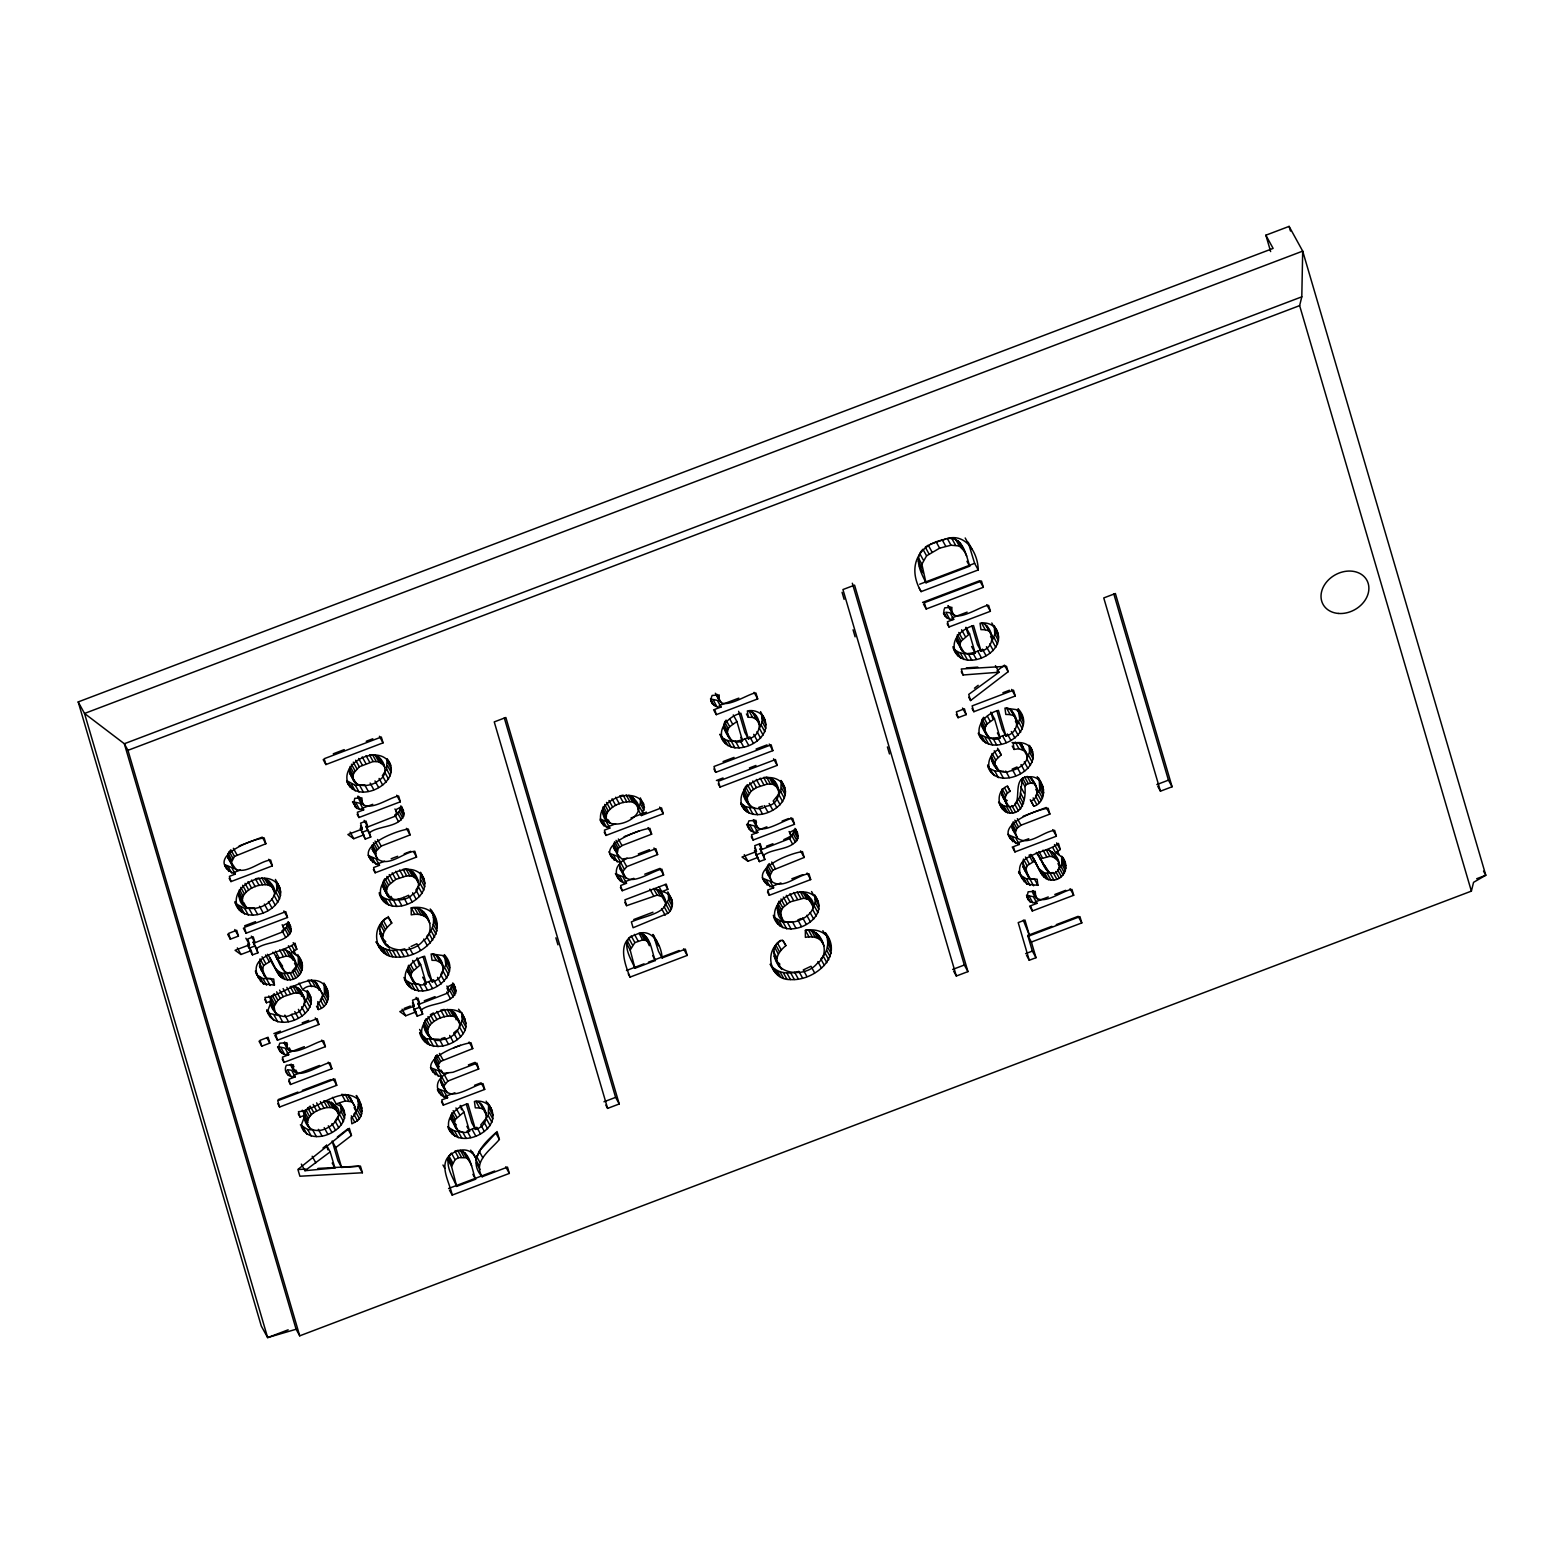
<?xml version="1.0" encoding="UTF-8"?>
<svg xmlns="http://www.w3.org/2000/svg" width="1564" height="1564" viewBox="0 0 1564 1564"><rect width="100%" height="100%" fill="white"/><g stroke="black" fill="none" stroke-linecap="round" stroke-linejoin="round"><path stroke-width="1.5" d="M1265.862 235.206L1273.116 248.402L78.2 701.923L84.534 713.458L124.338 743.741L296.104 1329.244L299.721 1335.832L1471.372 891.128L1299.625 305.625L1301.795 296.828L1302.695 251.12L1289.107 226.389L1265.862 235.206L1270.652 251.589M444.352 981.195L440.735 974.607L445.916 964.714L444.274 954.627C466.698 978.634 415.105 1007.646 404.411 979.064M484.41 1131.476L480.774 1124.887L488.261 1115.679L488.613 1104.927C507.889 1128.582 457.04 1153.88 447.695 1126.588M763.115 735.06L759.478 728.472L762.157 721.669L761.57 714.377C780.847 738.032 729.997 763.33 720.652 736.038M995.799 647.418L992.182 640.829L994.841 634.026L994.254 626.734C1013.531 650.37 962.681 675.668 953.356 648.376M1020.686 732.245L1017.05 725.637L1019.728 718.854L1018.086 708.766C1040.51 732.773 988.917 761.785 978.223 733.203M1018.34 810.778L1014.723 804.189L1019.924 796.975L1022.543 778.031L1026.179 784.62L1024.928 786.536C1026.121 797.738 1022.954 816.212 1007.568 812.674C996.561 808.529 996.072 790.211 1007.49 786.008L1010.109 791.364C1003.873 793.926 1003.814 802.801 1008.819 806.574C1025.749 808.295 1008.976 776.037 1029.21 776.8C1045.671 775.275 1048.818 801.452 1033.863 806.32L1030.246 799.732M277.884 902.252L274.247 895.664L276.926 888.938L276.398 881.861C295.889 906.24 242.009 931.225 234.952 901.587M385.995 782.235L382.378 775.646L386.621 769.195L387.051 758.736C405.78 781.55 356.963 806.946 346.778 781.413M419.543 896.583L415.926 889.994L420.169 883.543L420.579 873.064C439.699 896.798 388.165 921.978 379.407 894.1M442.964 1045.886L439.328 1039.298L426.21 1038.731L419.621 1032.611C425.213 1053.706 453.345 1047.665 463.179 1033.628L459.562 1027.04L462.221 1020.295L461.712 1013.237M463.179 1033.628C469.317 1025.378 464.215 1015.798 458.545 1009.191M776.839 807.571L773.222 800.963L780.768 791.716L781.179 781.257C799.927 804.072 751.111 829.467 740.925 803.935M816.212 915.976L812.576 909.388L815.255 902.663L814.727 895.586C833.847 919.319 782.313 944.5 773.554 916.621M423.257 1039.219C414.206 1019.298 444.704 1002.798 460.363 1012.475M1030.441 765.363L1026.825 758.775L1029.523 752.206L1029.034 745.305C1047.997 768.98 995.818 793.71 987.646 765.734L994.313 775.548M441.791 963.385L436.317 960.413L432.681 953.825C446.385 957.715 446.796 978.771 432.153 981.899L428.536 975.31L423.062 956.64M482.826 1108.974L479.581 1107.938L475.964 1101.349L479.19 1102.385C488.926 1110.323 489.18 1125.63 475.436 1129.423L471.8 1122.835L466.326 1104.164M758.032 720.339L752.558 717.387L748.921 710.799C762.626 714.689 763.037 735.725 748.394 738.873L744.777 732.284L738.619 711.288M971.987 625.971L977.461 644.622L981.078 651.211C994.821 647.437 994.567 632.13 984.851 624.173L981.625 623.137L985.242 629.745L988.468 630.761M996.874 710.779L1002.348 729.45L1005.965 736.038C1019.708 732.265 1019.454 716.957 1009.718 709L1006.493 707.964L1010.129 714.553L1013.355 715.589M662.51 896.739L657.154 895.155L653.537 888.548L658.894 890.151C679.714 911.968 646.851 914.745 631.367 921.919L633.088 927.745L667.808 913.376L664.172 906.788L668.61 899.554L668.336 893.318M667.808 913.376C676.195 907.335 672.442 892.223 661.748 891.656L659.031 886.71M1012.24 746.126L1014.059 749.43L1018.926 748.726L1025.358 751.248C1032.142 761.355 1018.399 769.371 1009.933 771.072C999.376 776.155 988.8 763.252 992.123 753.516L995.74 760.104L994.821 762.978L995.955 767.885M272.097 887.042L268.167 884.931L264.531 878.342C299.31 898.674 233.271 928.39 239.507 889.564L243.124 896.172L242.205 900.512L243.417 904.676M456.121 1019.806L455.085 1013.433L449.846 1009.699L453.462 1016.307C468.086 1022.152 453.931 1039.376 442.886 1039.415C431.253 1044.83 419.308 1028.526 426.092 1018.751L429.709 1025.339L427.695 1029.718L428.732 1036.052M778.188 788.041L772.948 784.326L767.298 784.053L763.662 777.464C781.316 775.138 784.913 804.424 766.145 806.203C752.949 815.782 735.823 795.372 747.416 784.659L751.033 791.247L747.181 797.738L748.218 804.052M811.736 902.389L808.686 899.535L803.876 898.244L800.24 891.656C843.152 909.544 766.497 945.125 779.107 901.099L782.743 907.687L780.729 912.066L781.746 918.4M307.932 1010.442L304.296 1003.853L307.541 997.421L307.248 990.54C325.41 1013.316 275.029 1037.108 266.838 1010.579L273.583 1020.08M355.36 783.173L349.593 772.948L350.14 766.438L353.777 773.027C348.596 788.471 371.118 787.943 378.742 780.319C391.528 774.024 382.633 752.264 369.534 754.943L373.151 761.531L378.801 761.805L384.04 765.519M338.723 1127.664L335.087 1121.056L341.069 1111.691L340.757 1104.81C358.586 1126.764 310.923 1150.596 301.265 1126.51M388.908 897.501C385.761 891.949 379.583 884.931 384.979 878.577L388.595 885.165C379.153 900.786 404.001 904.031 412.29 894.647C425.076 888.352 416.161 866.612 403.062 869.291L406.699 875.879L412.349 876.133L417.588 879.867M301.422 996.248C303.025 989.836 296.007 985.144 290.2 986.63L293.817 993.238C310.767 990.599 305.742 1013.804 292.038 1014.137C279.487 1023.286 262.85 1003.853 274.267 993.687L277.884 1000.276L274.091 1006.512L274.99 1012.319M337.628 1111.222L332.721 1107.742L327.345 1107.507L323.709 1100.919C365.311 1108.759 309.907 1152.688 303.787 1116.227L308.519 1126.588M413.424 981.879L407.911 971.909L408.497 965.301L412.134 971.889C407.735 980.433 418.605 987.979 426.288 983.756L420.657 964.558L417.021 957.95L418.917 964.362M456.708 1129.404L451.175 1119.413L451.781 1112.825L455.398 1119.413C450.999 1127.957 461.888 1135.484 469.571 1131.28L463.922 1112.063L460.305 1105.474L461.556 1109.756M729.665 738.853C726.341 733.418 720.75 726.165 726.087 720.105L729.704 726.693C722.49 734.865 733.594 745.832 742.529 740.73L736.898 721.512L733.262 714.924M962.349 651.211L956.836 641.22L957.442 634.632L961.058 641.22C956.66 649.744 967.529 657.291 975.213 653.087L969.582 633.87L965.946 627.281L967.842 633.674M987.236 736.018C983.912 730.603 978.321 723.33 983.658 717.27L987.275 723.878C980.061 732.03 991.165 742.998 1000.1 737.915L994.469 718.697L990.833 712.109L992.71 718.502M430.276 942.975L426.64 936.386C433.795 929.818 435.594 918.83 431.195 910.228C450.295 933.63 419.856 958.791 396.337 957.051C374.774 957.833 369.182 926.201 388.185 917.54L391.762 923.053C364.314 945.829 407.227 960.394 423.003 940.922C437.47 931.948 427.871 905.497 411.234 907.785L411.234 914.862C417.529 913.454 425.643 914.451 428.868 920.805M824.404 965.496L820.787 958.908C827.942 952.339 829.741 941.352 825.342 932.75C844.443 956.151 814.003 981.312 790.485 979.572C768.902 980.354 763.33 948.722 782.332 940.062L785.91 945.575C758.462 968.351 801.374 982.915 817.151 963.444C831.618 954.47 822.019 928.019 805.362 930.306L805.382 937.383C811.677 935.976 819.771 936.973 823.016 943.327M307.424 1122.815C308.186 1113.138 319.173 1109.13 327.345 1107.507M637.526 805.304L632.403 801.921L628.787 795.333C663.312 814.414 596.803 842.918 603.352 806.477L606.969 813.084L605.952 817.053L607.028 820.67M285.665 937.325L282.028 930.736L286.427 927.393L287.678 922.916L291.295 929.524C288.187 943.718 265.997 940.961 256.672 948.527L253.036 941.939L257.923 952.808L252.469 954.881L249.751 949.934M398.468 821.55L394.832 814.942L399.231 811.618L400.482 807.141L404.099 813.73C400.99 827.923 378.801 825.166 369.475 832.752L365.839 826.144L370.727 837.014L365.272 839.086L360.385 828.216L365.272 839.086M453.306 996.913L449.67 990.325L452.426 984.206L456.043 990.794C452.934 1005.007 430.745 1002.231 421.42 1009.816L417.784 1003.228L422.671 1014.098L417.217 1016.17L413.58 1009.562L419.035 1007.49M783.799 839.633L791.873 835.782L794.61 829.663L798.246 836.251C795.118 850.445 772.948 847.688 763.603 855.273L759.987 848.666L764.855 859.535L759.4 861.608L754.532 850.738L759.4 861.608M323.924 1006.454L320.307 999.865L324.51 992.866L324.061 984.264C331.392 992.006 329.457 1006.727 318.313 1009.542L316.495 1006.239M351.646 1101.858L345.312 1100.939L341.675 1094.35L348.01 1095.25C351.802 1101.447 361.382 1112.336 351.196 1117.752L351.841 1123.812L357.452 1120.743L353.835 1114.135C359.231 1109.638 359.505 1101.349 356.279 1095.504M357.452 1120.743C365.214 1114.135 361.538 1102.718 356.514 1095.621M1039.161 802.528L1035.544 795.939L1039.747 788.96L1039.219 779.986L1042.836 786.575M640.399 803.701L640.341 797.914L644.407 807.415L641.396 815.528L637.78 808.92L640.399 803.701L644.016 810.289M456.668 1186.411C452.7 1176.832 442.827 1162.56 451.41 1153.098L455.046 1159.686L451.566 1166.549L456.668 1186.411L475.573 1179.236C471.8 1170.107 470.08 1146.705 454.928 1151.084L458.545 1157.673L466.541 1157.79L470.217 1161.993M236.457 870.014L228.09 858.069L228.168 853.533L230.846 849.819L234.483 856.427L231.394 862.37L233.447 867.864C245.02 876.172 259.077 861.08 270.65 860.044L272.351 865.87L230.964 881.588L229.146 878.284M374.011 852.478L372.271 849.272L372.349 844.736L375.986 851.324L375.907 855.86L377.628 859.066C389.201 867.375 403.258 852.282 414.831 851.246L416.552 857.072L375.145 872.79L373.346 869.486M768.159 874.999L766.106 869.486L769.175 863.543L772.812 870.151L769.723 876.094L771.775 881.588C783.349 889.896 797.405 874.804 808.979 873.768L810.68 879.594L769.293 895.312L767.474 892.008M1013.824 831.598L1011.771 826.105L1013.218 821.823L1016.835 828.412L1015.388 832.693L1017.441 838.206C1029.014 846.515 1043.071 831.422 1054.644 830.386L1056.365 836.212L1014.958 851.93L1012.24 846.984M295.831 977.852L292.214 971.264L298.372 963.874L298.196 956.132C306.505 964.069 301.793 978.693 290.415 979.807C276.144 981.351 274.678 962.583 267.405 954.275M1061.35 876.681L1057.733 870.092L1061.819 864.13L1061.624 856.388C1069.932 864.325 1065.24 878.929 1053.862 880.043C1039.454 881.705 1038.261 862.742 1030.852 854.531L1028.995 855.195M439.973 1071.516C437.373 1066.765 430.921 1059.473 437.138 1054.762L440.755 1061.37L438.389 1064.556L438.272 1068.486L442.944 1073.412L452.954 1072.278L477 1063.149L478.701 1068.974L447.832 1081.095L444.02 1085.827C447.324 1104.849 473.912 1084.536 483.002 1083.598L484.703 1089.424L443.316 1105.142L441.498 1101.838M618.875 857.111L613.557 847.473L614.593 841.784L618.23 848.372L617.174 854.061L621.846 858.988L631.856 857.854L655.903 848.724L657.623 854.55L626.734 866.671L622.922 871.402C626.226 890.424 652.833 870.112 661.904 869.173L663.605 874.999L622.218 890.718L620.4 887.414M482.123 1176.754C467.186 1160.312 483.061 1143.89 495.749 1132.864L499.385 1139.452C490.842 1149.911 472.602 1161.133 482.123 1176.754L507.498 1167.115L509.336 1173.411L452.192 1195.091L449.474 1190.145M282.185 1059.082L284.003 1062.386L325.39 1046.668L323.689 1040.842C318.098 1039.532 284.531 1063.637 286.935 1042.719L279.839 1043.188C276.593 1049.542 282.009 1055.778 288.734 1054.742L285.117 1048.154L278.216 1046.648L281.833 1053.237M288.675 1081.174L290.493 1084.478L331.881 1068.759L330.16 1062.934C324.569 1061.624 291.021 1085.729 293.426 1064.81L286.329 1065.28C283.084 1071.633 288.499 1077.87 295.225 1076.853L291.588 1070.265L287.385 1069.717L291.002 1076.306M713.575 709.704L716.292 714.65L757.68 698.932L755.979 693.106C750.388 691.796 716.82 715.901 719.225 694.983L712.128 695.452C708.883 701.806 714.298 708.042 721.024 707.026L717.407 700.418L710.506 698.913L714.122 705.52M751.267 836.74L753.086 840.044L794.473 824.326L792.753 818.5C787.161 817.19 753.613 841.295 756.018 820.377L748.921 820.846C745.676 827.2 751.091 833.436 757.817 832.4L754.18 825.812L747.299 824.306L750.916 830.895M947.158 623.704L948.977 626.988L990.383 611.289L988.663 605.444C983.072 604.154 949.504 628.259 951.929 607.34L944.812 607.79C941.567 614.163 946.982 620.38 953.708 619.364L950.091 612.775L945.868 612.228L949.485 618.816M634.964 968.272C631.113 959.103 620.928 944.109 631.25 936.015L634.867 942.603L630.175 950.052L634.964 968.272L655.394 960.511C651.445 952.124 651.113 934.47 639.05 933.356L642.667 939.944L646.519 940.609L649.568 943.288M1006.942 804.737L1001.898 794.864L1002.153 788.921L1005.769 795.509M1471.372 891.128L1473.562 882.331L1485.8 875.254L1302.695 251.12L84.534 713.458L267.639 1337.611L296.104 1329.244M385.819 945.008C379.348 937.188 376.064 923.816 386.543 917.814M779.967 967.529C773.496 959.709 770.211 946.337 780.671 940.335M1035.564 785.48L1029.738 776.995C1036.463 782.606 1041.937 796.389 1031.087 800.983L1033.863 806.32M264.687 976.425L259.585 966.435L260.015 958.888L263.632 965.477L262.654 968.937L264.687 976.425L266.721 978.438L273.7 979.005L274.443 985.066L263.554 983.932L256.027 973.473M1028.115 876.681L1023.012 866.671L1023.442 859.125L1027.079 865.733L1026.101 869.173L1028.115 876.681L1030.168 878.694L1037.147 879.261L1037.89 885.322L1026.981 884.188L1018.555 872.067L1024.342 881.881M294.521 960.394L289.614 956.621L286.388 956.073L282.771 949.485C292.37 949.954 302.008 967.529 291.393 972.828C280.464 975.193 279.076 957.97 272.898 952.183M1057.968 860.65L1053.041 856.857L1049.835 856.329L1046.199 849.741C1055.817 850.21 1065.455 867.785 1054.84 873.083C1043.911 875.449 1042.523 858.225 1036.346 852.439L1048.31 872.106M313.797 1112.669L310.161 1106.08L305.977 1110.01L304.002 1114.194L307.619 1120.782M470.686 1150.146L476.121 1158.689L480.5 1149.833L497.059 1131.534L499.385 1139.452M926.005 582.786C921.118 573.03 913.356 558.641 922.936 549.238L926.572 555.846L921.861 564.233L926.005 582.786L969.66 566.207C966.298 555.416 962.818 536.002 947.373 538.642L951.01 545.23L959.26 545.973L965.183 551.975M445.329 1091.046L440.383 1079.219L441.595 1076.677L448.184 1072.591M620.615 870.034L619.285 864.814L620.497 862.253L627.086 858.167M375.986 851.324L381.186 846.104L410.061 834.941L408.341 829.116C395.184 830.543 346.582 849.878 379.505 865.303L375.868 858.714L369.397 856.016L373.014 862.624M243.124 896.172C247.914 887.824 258.901 883.758 268.167 884.931M353.777 773.027L359.29 766.79L373.151 761.531M412.134 971.889L420.657 964.558M455.398 1119.413L463.922 1112.063M961.058 641.22L969.582 633.87M606.969 813.084C612.169 804.971 623.058 800.983 632.403 801.921M268.793 995.936L271.51 1000.862L268.05 1010.109L270.455 1017.186M302.302 1110.205L305.019 1115.152L301.559 1124.379L303.983 1131.456M456.043 990.794L453.599 983.697L447.656 986.884L448.751 991.537L447.695 993.062L419.719 1004.01L416.083 997.421M995.74 760.104L1001.175 754.865L998.458 749.586C990.09 753.418 985.633 764.385 991.263 772.323M388.595 885.165L395.829 879.398L406.699 875.879M429.709 1025.339C435.398 1018.809 444.86 1015.056 453.462 1016.307M782.743 907.687L789.976 901.92L803.876 898.244M263.632 965.477L271.022 960.863M1027.079 865.733L1034.469 861.119L1042.504 875.39M1016.835 828.412L1020.999 825.225L1049.874 814.082L1048.154 808.256C1034.997 809.683 986.395 828.998 1019.317 844.443L1015.681 837.854L1009.21 835.156L1012.827 841.745M618.23 848.372L621.983 845.596L651.641 834.179L649.94 828.373C638.855 829.213 586.989 848.763 621.084 862.957C612.404 868.313 616.392 882.839 626.499 883.289L622.863 876.7L616.705 874.256L620.341 880.845M729.704 726.693L736.898 721.512M987.275 723.878L994.469 718.697M926.572 555.846L939.632 548.162L951.01 545.23M751.033 791.247L756.429 787.591L767.298 784.053M277.884 1000.276L283.201 996.698L293.817 993.238M337.374 1136.969L347.834 1128.895L351.45 1135.484L335.771 1147.585L341.597 1167.448L360.443 1166.099L362.398 1172.765L299.897 1176.226L297.903 1169.442L349.358 1128.328L351.45 1135.484M288.421 945.751L292.057 952.339L296.808 949.25L295.029 943.151C282.771 953.629 246.154 953.884 258.744 978.419M974.45 688.199L978.204 685.306M996.972 670.917L1004.479 665.15L1008.115 671.738L970.56 700.555L968.742 697.251M1052.767 847.649L1055.485 852.595L1058.105 851.129L1060.255 849.487L1058.476 843.407C1046.218 853.885 1009.601 854.139 1022.172 878.675M322.966 1148.015L326.563 1145.278L330.18 1151.866L334.911 1167.976L304.941 1170.693L301.324 1164.105M304.941 1170.693L330.18 1151.866M995.447 665.638L999.064 672.227L968.742 694.396L970.56 700.555M1026.179 784.62L1030.793 782.938L1033.354 783.584M234.483 856.427L265.86 843.739L264.16 837.913C251.002 839.34 202.401 858.675 235.304 874.1L231.687 867.512L225.216 864.814L228.833 871.422M772.812 870.151L804.189 857.463L802.488 851.637C789.331 853.064 740.73 872.399 773.633 887.824L770.016 881.236L763.545 878.538L767.162 885.146M440.755 1061.37L472.739 1048.603L471.038 1042.797C459.953 1043.638 408.087 1063.188 442.182 1077.361C433.502 1082.738 437.49 1097.244 447.597 1097.713L443.961 1091.125L437.803 1088.661L441.439 1095.269M430.335 1014.704L433.326 1012.983L436.942 1019.572M455.046 1159.686L458.545 1157.673M634.867 942.603L642.667 939.944M411.058 946.474L416.865 943.757L420.481 950.345M930.189 544.292L945.614 538.954M719.753 734.376C725.774 744.21 739.479 741.923 748.218 737.465M958.048 655.981L954.411 649.392C961.684 656.215 972.828 653.693 980.902 649.803M427.461 990.071L423.844 983.482L433.541 979.787L437.158 986.395M999.318 737.094L1005.789 734.63M470.744 1137.575L467.128 1130.987L476.825 1127.312L480.441 1133.9M383.825 901.548L380.208 894.96C387.618 903.093 400.013 899.554 408.536 895.273L412.173 901.861M801.061 918.498L797.836 919.945L801.452 926.533M1301.795 296.828L124.338 743.741L127.955 750.329L299.721 1335.832M127.955 750.329L1299.625 305.625M333.269 753.789L344.256 749.625M366.23 741.277L372.818 738.775M325.899 764.561L383.043 742.861L381.323 737.035L324.178 758.716L325.899 764.561L323.181 759.615M919.671 584.213L974.626 563.353L978.243 569.941L921.098 591.622L919.3 588.338M239.155 845.909L262.244 837.151L265.86 843.739M361.851 808.451L372.74 804.307M363.669 809.878L356.768 808.373L353.151 801.785L360.052 803.29L363.669 809.878L357.394 812.263L358.938 817.522L400.325 801.804L398.625 795.978C387.227 797.894 363.083 817.737 357.98 796.115L360.385 799.028M922.564 602.414L979.709 580.713L983.345 587.302L926.201 609.002L923.483 604.056M233.877 872.517L240.406 870.034M235.304 874.1L229.419 876.348L230.964 881.588M404.099 813.73L401.655 806.633L395.712 809.82L396.806 814.473L395.731 815.978L367.775 826.945L366.054 821.08L360.58 823.153L362.301 829.018L347.853 834.511L353.757 838.715L364.001 834.824M361.636 832.498L367.09 830.425M719.205 705.579L738.814 698.131M951.889 617.917L967.139 612.13M721.024 707.026L714.748 709.391L716.292 714.65M953.708 619.364L947.432 621.749L948.977 626.988M378.058 863.719L384.607 861.236M391.137 858.753L397.667 856.27M404.216 853.788L410.745 851.305M379.505 865.303L373.601 867.551L375.145 872.79M244.668 925.79L255.558 921.646M230.358 939.182L238.432 936.113L236.711 930.287L228.657 933.356L230.358 939.182L227.64 934.236M246.115 933.2L287.502 917.482L285.782 911.656L244.395 927.374L246.115 933.2L243.378 928.254M723.076 761.57L734.063 757.406M756.038 749.058L767.044 744.894M291.295 929.524L288.851 922.408L282.908 925.614L284.003 930.248L282.947 931.773L254.971 942.721L253.251 936.875L247.796 938.928L249.517 944.793L235.05 950.286L240.954 954.49L251.218 950.599L252.469 954.881M254.306 946.22L248.832 948.292L247.581 944.011L251.218 950.599M715.706 772.342L772.851 750.642L771.15 744.816L714.005 766.497L715.706 772.342L713.907 769.038M716.41 780.495L723.018 777.973M749.391 767.963L755.979 765.461M606.773 827.18L615.59 823.837M631.015 817.972L646.421 812.127M641.396 815.528L661.552 807.865L663.253 813.71L606.011 835.43L604.193 832.146M609.823 828.079L603.841 825.636L600.224 819.047L606.206 821.491L609.823 828.079L604.447 830.132L606.011 835.43M720.046 787.083L777.191 765.383L775.47 759.557L718.326 781.238L720.046 787.083L718.228 783.779M276.535 958.771L286.388 956.073M624.114 836.662L639.324 830.875M1002.895 692.735L1009.425 690.252M958.087 717.7L966.161 714.631L964.441 708.805L956.386 711.874L958.087 717.7L956.269 714.396M973.844 711.718L1015.231 696.019L1013.511 690.174L972.124 705.892L973.844 711.718L972.026 708.433M638.308 853.924L649.51 849.663M264.707 999.474L266.506 1002.759L271.51 1000.862M755.979 830.973L766.888 826.828M782.137 821.041L788.667 818.558M625.131 881.646L633.85 878.323M644.739 874.198L659.988 868.411L663.605 874.999M757.817 832.4L751.541 834.785L753.086 840.044M626.499 883.289L620.693 885.498L622.218 890.718M766.477 846.202L772.968 843.739M273.876 1033.589L280.406 1031.106M302.184 1022.836L308.734 1020.373M798.246 836.251L795.802 829.155L789.859 832.341L790.954 836.994L789.879 838.5L761.903 849.467L760.182 843.602L754.728 845.674L756.448 851.539L741.981 857.033L747.905 861.236L758.149 857.346M755.783 855.019L761.238 852.947M661.748 891.656L667.828 889.349L666.284 884.129L624.896 899.847L626.617 905.673L657.154 895.155M261.735 1046.16L269.81 1043.11L268.109 1037.264L260.035 1040.334L261.735 1046.16L259.018 1041.213M277.493 1040.197L318.88 1024.479L317.179 1018.653L275.772 1034.351L277.493 1040.197L274.775 1035.251M633.733 919.534L652.97 912.223M404.138 1008.409L410.276 1006.063M424.274 1000.764L435.105 996.639M286.916 1053.315L304.335 1046.687M419.719 1004.01L417.999 998.145L412.525 1000.217L414.245 1006.082L399.798 1011.576L405.702 1015.779L415.946 1011.888L417.217 1016.17M288.734 1054.742L282.458 1057.127L284.003 1062.386M772.205 886.241L780.925 882.937M791.814 878.792L802.703 874.667M773.633 887.824L767.748 890.072L769.293 895.312M293.406 1075.406L319.545 1065.475M295.225 1076.853L288.949 1079.238L290.493 1084.478M1023.169 816.252L1046.238 807.493L1049.874 814.082M278.177 1099.59L297.942 1092.083M302.341 1090.401L330.923 1079.571M626.441 970.521L644.016 963.835M648.415 962.173L679.187 950.501M653.244 934.646L658.503 951.362L662.119 957.95L685.364 949.133L687.202 955.428L630.057 977.109L628.239 973.805M279.604 1107.019L336.729 1085.318L334.892 1079.043L277.747 1100.724L279.604 1107.019L277.786 1103.715M453.892 1047.782L460.422 1045.299M1156.832 784.581L1168.445 780.162L1172.081 786.77L1160.449 791.169L1157.731 786.223M1017.871 842.84L1028.76 838.715M298.216 1113.744L300.034 1117.048L305.019 1115.152M1019.317 844.443L1013.433 846.671L1014.958 851.93M468.359 1064.928L475.085 1062.386L478.701 1068.974M1039.962 859.027L1049.835 856.329M444.039 1096.892L454.928 1092.747M474.537 1085.318L481.086 1082.835L484.703 1089.424M447.597 1097.713L441.771 1099.922L443.316 1105.142M1035.212 901.92L1048.271 896.954M1054.82 894.471L1065.71 890.327M1037.03 903.347L1030.129 901.842L1026.512 895.253L1033.393 896.759L1037.03 903.347L1030.754 905.732L1032.299 910.991L1073.686 895.273L1071.985 889.447C1061.194 890.483 1038.046 910.737 1032.24 891.245L1033.726 892.497M1026.531 955.311L1029.249 960.257L1035.994 957.696L1032.357 951.108L1027.763 935.448L1051.868 926.299M1056.267 924.637L1078.163 916.328L1081.799 922.916L1031.399 942.036L1027.763 935.448M1023.286 920.179L1029.542 935.761L1079.942 916.621L1081.799 922.916M603.978 1101.779L615.61 1097.381L619.227 1103.969L607.614 1108.387L605.796 1105.083M952.691 969.426L964.323 965.027L967.94 971.615L956.327 976.034L953.61 971.088M1025.613 953.649L1032.357 951.108M448.575 1188.503L494.732 1170.986M288.167 1329.83L267.639 1337.611L261.305 1326.076L78.2 701.923M1476.67 878.733L1485.8 875.254L1483.532 871.148M299.037 983.072L302.654 989.66C313.465 979.005 331.079 994.587 317.668 1003.482L318.313 1009.542M332.546 1097.341L336.182 1103.93L345.312 1100.939M762.47 806.164L758.814 807.298L762.43 813.906M441.165 1038.711L444.802 1037.577L448.438 1044.166M279.076 975.134L269.966 958.048C272.703 966.298 279.585 976.992 289.79 972.397L293.406 978.986M1038.887 868.782L1044.674 873.123L1053.217 872.634L1056.853 879.222M773.828 970.833L770.192 964.226C776.291 973.629 789.097 974.489 798.891 971.361L802.508 977.969M619.637 795.92L623.137 795.157L626.753 801.765M982.935 740.808L979.299 734.22L988.898 738.462L997.656 737.622L1001.273 744.21M350.277 787.2L346.661 780.612L355.38 785.363L364.666 784.776L368.302 791.384M236.008 903.757L244.727 908.508L254.033 907.922L257.649 914.51M774.336 917.482L783.056 922.232L790.719 921.9M1012.045 742.607L1019.083 742.802L1021.742 744.659L1026.922 754.161M990.696 768.96L994.802 771.052L1003.775 771.267M1020.706 875.293L1026.395 878.87L1034.254 878.714L1037.89 885.322M260.895 981.645L257.278 975.037L262.947 978.614L270.826 978.478L274.443 985.066M999.064 672.227L963.053 674.983L961.254 671.679M966.298 667.906L977.774 667.105M298.685 1169.501L305.879 1169.09M317.903 1168.425L358.762 1166.177L362.398 1172.765M1002.192 808.784L998.575 802.195L1003.951 806.086L1009.171 806.359L1012.788 812.948M379.681 948.312L376.044 941.704C380.423 948.449 388.83 951.166 396.552 950.384L400.169 956.973M320.346 989.68L314.481 980.98L308.147 980.081L311.783 986.669M405.487 980.081L411.332 983.561L419.25 984.284L422.867 990.872M452.387 1134.174L448.77 1127.585L454.596 1131.085L462.533 1131.808L466.15 1138.397M985.242 629.745L980.941 629.627L980.061 623.254C987.49 621.67 996.151 625.444 997.871 633.322M1010.129 714.553L1005.828 714.455L1004.948 708.081L1016.365 709.626L1021.703 715.354M746.439 713.986L748.257 717.27L752.558 717.387M436.317 960.413L432.016 960.316L431.136 953.942L442.553 955.487L447.891 961.215M479.581 1107.938L475.3 1107.84L474.42 1101.467C481.829 1099.863 490.49 1103.656 492.23 1111.515M744.425 809.722L740.808 803.134L745.696 806.75L753.887 808.06L757.504 814.668M269.966 1013.492L279.213 1015.72L282.849 1022.309M300.366 1124.868L307.658 1129.501L312.741 1129.99L316.358 1136.598M614.281 860.317L610.644 853.729L617.467 856.349L624.114 868.861M435.359 1074.742L431.742 1068.134L438.565 1070.773L445.212 1083.265M1003.306 798.148L1007.294 800.612M756.624 826.906L753.027 820.279L756.546 822.234M287.561 1049.268L283.964 1042.641L287.483 1044.576M290.415 1064.771L293.954 1066.668M302.654 989.66L307.971 992.417L310.865 997.128M336.182 1103.93L341.499 1106.686L344.393 1111.398M456.395 1124.946L451.175 1119.413M818.363 902.193C809.174 879.007 765.383 899.065 776.272 921.567M1055.485 852.595L1061.995 857.052L1065.26 862.976M292.057 952.339L298.568 956.816L301.813 962.72M606.461 816.584L603.411 814.082M439.328 1066.804L434.655 1061.878M828.959 939.358C824.756 930.776 814.062 928.723 805.44 930.385L808.999 936.895M304.1 1118.221L307.756 1122.581M1044.674 865.518L1049.659 873.064M281.97 967.295L275.499 955.604L282.595 966.22M351.744 776.565L357.1 784.424M385.291 890.913L387.012 892.164M242.831 900.962L239.8 898.088M776.331 960.941L779.908 964.167M382.202 938.42L385.78 941.645M472.504 1153.45C467.01 1148.054 458.193 1149.54 452.289 1153.411C436.864 1162.912 449.865 1182.482 452.192 1195.091M978.243 569.941C977.911 551.721 964.421 531.076 944.069 539.619C916.875 544.937 907.335 567.849 921.098 591.622M716.214 694.924L721.356 702.744M960.218 645.834L956.836 641.22M985.085 730.662L981.723 726.048M727.514 733.477L724.152 728.863M411.273 976.523L407.911 971.909M984.851 624.173L992.104 635.473M1009.718 709L1016.991 720.3M479.19 1102.385L486.443 1113.685M1026.746 897.169L1030.129 901.842M352.467 801.882L356.768 808.373M348.01 1095.25L355.419 1107.371M441.713 1084.458L447.148 1092.786M1024.498 870.092L1026.531 872.086M261.051 969.836L263.104 971.85M434.812 916.836C430.608 908.254 419.914 906.201 411.293 907.863L414.851 914.373M658.894 890.151L665.58 901.04M784.815 787.845C775.627 764.679 731.835 784.737 742.724 807.22M424.215 879.672C415.027 856.486 371.235 876.544 382.124 899.046M280.034 888.469C271.256 866.573 231.14 883.191 236.75 904.891M600.068 820.181L603.841 825.636M327.697 990.853C316.73 963.717 281.051 997.988 264.942 997.382L266.506 1002.759M359.231 1100.567C342.242 1083.363 316.69 1110.616 298.45 1111.672L300.034 1117.048M268.48 880.454L274.247 890.659M744.581 797.464L751.248 806.946M425.115 1029.444L431.762 1038.926M992.319 761.297L993.59 762.919M1032.67 751.913C1030.559 743.604 1020.647 741.082 1013.257 743.35L1014.059 749.43M765.187 720.965C763.447 713.106 754.806 709.313 747.377 710.916L748.257 717.27M662.119 957.95C661.396 944.597 651.582 926.768 635.942 934.588C616.333 940.551 624.623 963.835 630.057 977.109M613.557 847.473L615.258 850.503M971.791 548.827L968.155 542.239L974.626 563.353M965.183 537.977L967.901 542.923M959.846 542.513L963.463 549.101M966.689 556.08L961.567 545.386M957.872 540.597L961.508 547.185M955.624 539.365L959.26 545.973M966.943 561.281L969.66 566.207M951.889 538.583L955.526 545.171M986.747 604.701L990.383 611.289M994.098 625.6L996.815 630.546M991.811 622.98L993.629 626.284M994.958 630.429L998.575 637.037M994.841 634.026L998.458 640.614M942.075 539.6L945.712 546.207M993.922 637.486L997.539 644.075M992.475 637.623L987.099 626.108M990.54 636.47L992.358 639.774M935.995 541.574L939.632 548.162M989.66 643.918L993.296 650.526M1011.615 689.411L1015.231 696.019M986.434 646.694L990.051 653.283M931.87 551.779L928.254 545.191L925.302 547.165L928.918 553.754M1019.141 711.542L1022.758 718.15M1019.845 715.256L1023.462 721.864M982.466 649.119L986.082 655.707M1019.728 718.854L1023.345 725.442M1018.79 722.314L1022.426 728.902M1014.645 717.505L1017.362 722.451M977.774 651.191L981.41 657.799M1029.816 745.989L1031.614 749.293M1015.427 721.297L1017.245 724.601M1029.679 748.804L1033.296 755.392M949.602 606.617L951.401 609.901M971.596 646.499L975.213 653.087M1029.523 752.206L1033.139 758.794M954.04 615.102L948.038 605.6L952.535 613.87M919.71 553.48L923.347 560.068M961.606 629.764L965.223 636.353M972.769 652.794L976.386 659.382M1014.547 728.746L1018.164 735.334M1028.565 755.529L1032.201 762.118M918.244 557.644L921.861 564.233M1023.658 749.684L1027.274 756.292M958.771 632.462L962.388 639.05M1038.574 777.953L1041.292 782.899M1019.083 742.802L1022.7 749.391M1037.206 776.663L1039.004 779.967M918.322 561.261L921.958 567.869M1039.923 783.212L1043.559 789.8M1011.302 731.522L1014.938 738.11M968.175 653.596L971.791 660.203M919.456 566.207L923.073 572.815M1040.099 786.203L1043.735 792.792M944.109 612.912L946.826 617.858M1015.31 742.138L1018.926 748.726M943.424 613.186L945.243 616.47M956.66 636.802L960.296 643.391M1039.747 788.96L1043.384 795.548M1024.283 761.824L1027.919 768.413M956.464 639.011L963.835 652.423M964.011 653.635L967.627 660.223M1007.353 733.946L1010.97 740.534M1038.867 791.482L1042.484 798.07M1037.069 788.803L1031.927 778.892M1035.759 789.253L1037.558 792.557M960.257 652.872L963.874 659.48M1037.46 793.789L1041.077 800.377M1020.999 764.561L1024.635 771.15M1027.177 776.35L1030.793 782.938M957.031 651.445L960.648 658.033M1002.661 736.018L1006.297 742.607M1024.557 776.8L1028.174 783.388M952.887 646.773L956.073 653.322M1052.728 829.624L1056.365 836.212M1020.588 773.593L1016.952 766.986L1012.162 769.117L1015.779 775.705M997.382 732.969L1000.1 737.915M1033.139 797.914L1036.756 804.502M987.392 716.234L990.11 721.18M1056.638 842.898L1060.255 849.487M1021.312 779.928L1024.928 786.536M1062.112 856.486L1063.931 859.77M1054.488 844.54L1058.105 851.129M1062.21 859.125L1065.827 865.733M1057.44 851.403L1059.258 854.706M1062.269 861.705L1065.886 868.294M1020.686 786.79L1024.303 793.398M993.062 738.423L996.679 745.011M982.309 719.44L985.946 726.048M1061.819 864.13L1065.436 870.718M997.558 748.257L1001.175 754.865M981.547 721.63L985.183 728.218M1020.451 792.928L1024.088 799.517M1059.336 863.66L1054.351 854.061M1060.842 866.358L1064.478 872.947M1052.181 851.754L1055.817 858.343M981.351 723.839L988.722 737.25M988.898 738.462L992.514 745.051M1057.948 863.543L1059.747 866.827M1005.73 771.032L1009.366 777.621M1019.924 796.975L1023.54 803.564M1049.424 850.269L1053.041 856.857M1059.454 868.372L1063.09 874.96M994.215 750.779L997.852 757.367M1070.069 888.684L1073.686 895.273M985.144 737.7L988.761 744.308M1018.868 799.791L1022.485 806.379M981.918 736.253L985.535 742.861M1055.641 871.5L1059.278 878.108M1017.089 802.234L1020.706 808.823M999.885 771.717L1003.501 778.305M1043.051 850.151L1046.687 856.74M991.205 756.389L994.821 762.978M996.17 765.793L998.888 770.739M1007.392 786.418L1010.109 791.364M991.478 759.283L997.206 769.508M962.525 708.042L966.161 714.631M1004.772 788.256L1007.49 793.202M994.802 771.052L998.418 777.66M1038.907 851.461L1042.543 858.049M1050.226 873.455L1053.862 880.043M1011.908 805.616L1015.525 812.205M1038.946 855.86L1045.417 867.551M1017.362 818.637L1020.999 825.225M987.588 764.992L989.386 768.295M1047.333 873.592L1050.969 880.2M1001.468 791.677L1005.085 798.266M1005.183 799.986L1008.819 806.574M1001.898 794.864L1005.535 801.452M1044.674 873.123L1048.31 879.73M1014.841 820.162L1018.477 826.75M1006.473 806.496L1010.09 813.104M1042.426 872.106L1046.042 878.714M1040.51 870.64L1044.126 877.228M1033.393 858.304L1039.943 870.601M1030.852 854.531L1034.469 861.119M1003.951 806.086L1007.568 812.674M1001.703 805.128L1005.339 811.716M1012.162 823.857L1015.798 830.445M1029.914 856.837L1032.631 861.784M1011.771 826.105L1015.388 832.693M1012.084 828.412L1017.441 838.206M1025.476 856.994L1029.092 863.582M1012.084 836.877L1015.701 843.465M1007.978 834.335L1010.696 839.282M1022.485 862.585L1026.101 869.173M1027.431 873.748L1030.168 878.694M1023.012 866.671L1026.649 873.279M1029.972 879.203L1033.609 885.791M1026.395 878.87L1030.011 885.459M1032.905 890.6L1037.362 899.085M1023.364 877.6L1026.981 884.188M1018.77 871.344L1020.588 874.628M1029.19 896.211L1032.807 902.819M1029.581 906.045L1032.299 910.991M754.063 692.344L757.68 698.932M760.515 711.6L764.131 718.189M762.274 718.091L765.891 724.679M762.157 721.669L765.774 728.277M761.218 725.129L764.855 731.737M759.42 723.135L754.415 713.751M756.174 718.678L759.791 725.285M752.147 711.835L755.783 718.423M769.234 744.053L772.851 750.642M773.554 758.794L777.191 765.383M756.976 731.581L760.593 738.169M781.101 780.456L782.899 783.76M781.844 784.815L785.48 791.423M753.731 734.337L757.367 740.925M781.707 788.315L785.323 794.903M780.768 791.716L784.405 798.305M749.782 736.761L753.398 743.35M773.261 779.85L779.048 790.035M776.682 787.279L779.4 792.225M771.502 778.598L775.138 785.187M779.048 795.04L782.665 801.648M769.312 777.719L772.948 784.326M790.856 817.737L794.473 824.326M766.712 777.308L770.329 783.916M795.001 828.373L797.718 833.319M745.09 738.853L748.726 745.442M776.506 798.168L780.143 804.756M794.336 832.107L797.953 838.695M716.899 694.26L718.717 697.564M740.71 737.446L742.529 740.73M729.821 719.049L732.538 723.995M793.378 834.14L796.995 840.728M715.334 693.243L719.851 701.532M740.085 740.437L743.702 747.025M800.572 850.875L804.189 857.463M760.221 778.168L763.838 784.776M791.873 835.782L795.509 842.37M789.058 831.501L790.876 834.805M788.979 837.463L792.596 844.071M713.184 699.87L716.801 706.478M735.491 741.258L739.107 747.846M756.35 779.439L759.987 786.027M724.738 722.275L728.374 728.863M769.136 803.446L772.772 810.035M807.063 873.005L810.68 879.594M723.976 724.464L727.612 731.053M710.74 700.828L712.558 704.132M723.78 726.654L731.15 740.085M731.326 741.277L734.943 747.866M752.792 780.983L756.429 787.591M814.629 894.803L816.447 898.088M764.288 805.597L767.904 812.185M811.579 891.539L813.378 894.843M815.391 899.163L819.008 905.752M727.573 740.534L731.19 747.123M749.821 782.723L753.437 789.312M815.255 902.663L818.871 909.251M724.347 739.088L727.964 745.676M720.202 734.415L725.364 743.623M814.316 906.064L817.933 912.653M806.809 894.178L812.576 904.383M809.331 899.965L812.948 906.553M805.049 892.946L808.686 899.535M745.559 786.751L749.195 793.359M802.86 892.067L806.496 898.655M825.264 933.122L827.082 936.406M826.691 936.21L830.308 942.799M822.86 930.697L824.678 934.001M827.532 939.964L831.149 946.552M744.288 788.96L747.905 795.548M827.786 943.522L831.422 950.11M743.565 791.13L747.181 797.738M810.054 912.516L813.691 919.104M743.369 793.3L746.986 799.908M797.21 891.812L800.827 898.401M827.473 946.924L831.11 953.512M743.721 795.47L749.508 805.695M749.508 807.884L753.144 814.473M818.031 934.646L823.993 945.77M826.594 950.13L830.21 956.718M806.75 915.311L810.387 921.9M816.252 932.946L819.868 939.553M753.692 819.653L755.51 822.957M793.769 892.516L797.386 899.105M754.513 821.55L758.149 828.138M745.696 806.75L749.312 813.339M814.082 931.636L817.698 938.224M825.166 953.18L828.783 959.768M742.998 805.167L746.615 811.755M811.54 930.717L815.157 937.325M789.898 893.787L793.515 900.375M802.684 917.794L806.301 924.383M771.697 862.018L775.314 868.626M823.231 956.112L826.848 962.701M808.627 930.287L812.263 936.875M749.958 825.264L753.594 831.853M759.185 844.521L761.903 849.467M786.34 895.331L789.976 901.92M746.595 824.404L749.332 829.507M767.553 865.224L771.169 871.813M783.369 897.071L786.985 903.66M766.497 867.258L770.114 873.846M817.835 961.586L821.471 968.175M754.63 848.235L756.448 851.539M766.106 869.486L769.723 876.094M766.419 871.793L771.775 881.588M780.944 898.987L784.581 905.576M792.362 921.646L795.978 928.234M766.419 880.258L770.035 886.847M777.836 903.288L781.453 909.896M787.435 922.408L791.052 928.996M762.294 877.736L765.011 882.683M814.629 972.867L810.993 966.278L803.27 969.915L806.887 976.503M777.093 905.478L780.729 912.066M776.917 907.648L780.534 914.236M783.056 920.023L777.269 909.818M783.056 922.232L786.692 928.821M744.269 854.628L747.905 861.236M779.243 921.098L782.86 927.687M776.546 919.515L780.162 926.103M773.281 915.311L777.973 924.07M783.173 940.629L785.91 945.575M794.688 972.378L798.324 978.966M777.484 943.053L781.101 949.641M775.803 945.125L779.419 951.714M790.68 972.906L794.317 979.494M774.61 947.217L778.227 953.825M786.848 972.984L790.485 979.572M773.515 951.577L777.132 958.185M777.973 962.74L781.589 969.328M774.082 956.21L777.699 962.798M783.271 972.593L786.907 979.201M780.006 971.772L783.623 978.36M777.034 970.482L780.671 977.07M774.395 968.742L778.012 975.35M772.108 966.63L775.724 973.238M659.637 807.122L663.253 813.71M640.79 800.807L644.407 807.415M639.344 806.457L642.96 813.045M632.638 797.249L638.308 807.083M635.903 804.072L638.62 809.018M630.937 796.135L634.554 802.723M648.004 827.591L651.641 834.179M626.167 794.962L629.803 801.57M653.987 847.962L657.623 854.55M620.537 797.562L623.274 802.508M665.111 884.403L667.828 889.349M615.708 797.21L619.324 803.798M667.848 891.871L671.953 899.926M668.845 896.407L672.481 902.995M668.61 899.554L672.227 906.143M612.052 798.793L615.669 805.382M667.691 902.448L671.327 909.036M662.276 897.013L664.993 901.959M608.983 800.514L612.619 807.102M666.225 904.813L669.842 911.401M656.411 888.899L660.028 895.488M606.519 802.391L610.156 808.979M604.662 804.424L608.279 811.012M661.552 908.586L665.169 915.175M683.585 948.82L687.202 955.428M649.901 889.134L653.537 895.722M602.57 808.51L606.187 815.098M608.279 819.888L610.097 823.172M602.336 810.465L605.952 817.053M618.347 838.988L621.983 845.596M602.609 812.381L608.318 822.077M616.04 840.357L619.657 846.945M602.844 820.533L606.48 827.121M623.098 860.083L626.734 866.671M613.655 843.543L617.291 850.132M613.284 845.479L616.92 852.067M619.285 864.814L622.922 871.402M613.655 855.371L617.272 861.959M622.413 871.774L626.05 878.362M619.52 867.805L624.232 876.622M608.904 851.774L612.091 858.01M652.99 934.431L656.88 941.235M654.925 939.182L658.561 945.77M619.579 875.86L623.195 882.448M615.395 873.553L618.112 878.499M644.524 935.077L649.353 945.731M642.902 934.021L646.519 940.609M624.798 902.389L626.617 905.673M641.064 933.473L644.681 940.062M652.657 955.565L655.394 960.511M634.456 934.373L638.092 940.961M628.767 938.224L632.384 944.812M627.164 940.766L630.781 947.354M626.558 943.463L630.175 950.052M379.407 736.273L383.043 742.861M387.696 762.294L391.332 768.902M387.559 765.793L391.195 772.381M386.621 769.195L390.257 775.783M379.114 757.328L384.9 767.513M377.374 756.077L380.99 762.665M384.9 772.518L388.517 779.126M375.184 755.197L378.801 761.805M396.709 795.216L400.325 801.804M400.853 805.851L403.571 810.797M372.564 754.786L376.181 761.394M400.188 809.585L403.805 816.173M399.231 811.618L402.847 818.207M379.075 778.442L382.691 785.05M406.425 828.353L410.061 834.941M366.074 755.647L369.69 762.255M397.725 813.26L401.362 819.849M394.93 808.979L396.728 812.283M362.203 756.917L365.839 763.506M374.989 780.925L378.625 787.513M413.834 852.126L416.552 857.072M358.664 758.462L362.281 765.07M420.501 872.282L422.3 875.566M370.14 783.075L373.776 789.664M421.244 876.642L424.88 883.23M355.673 760.202L359.29 766.79M421.107 880.141L424.743 886.729M420.169 883.543L423.805 890.131M353.269 762.137L356.885 768.726M412.661 871.656L418.448 881.861M417.901 882.389L413.952 873.279M410.902 870.425L414.538 877.013M351.431 764.229L355.048 770.837M408.732 869.545L412.349 876.133M418.448 886.866L422.065 893.455M430.217 908.958L432.935 913.884M432.544 913.689L436.161 920.277M433.384 917.442L437.001 924.031M406.112 869.134L409.729 875.723M359.74 785.539L363.376 792.146M433.639 921.001L437.275 927.589M349.417 768.608L353.034 775.216M349.222 770.778L352.858 777.386M433.326 924.402L436.962 930.991M349.593 772.948L354.07 781.531M355.38 785.363L358.997 791.951M423.883 912.125L429.846 923.249M432.446 927.608L436.063 934.197M412.622 892.79L416.239 899.378M422.104 910.424L425.74 917.032M359.544 797.132L364.001 805.616M399.622 869.995L403.238 876.583M351.548 784.229L355.184 790.817M419.934 909.114L423.57 915.702M431.019 930.658L434.636 937.247M445.329 957.403L448.946 964.011M348.85 782.645L352.467 789.234M417.393 908.195L421.009 914.803M446.033 961.117L449.65 967.705M395.751 871.265L399.387 877.854M377.55 839.497L381.186 846.104M429.083 933.591L432.72 940.179M414.48 907.765L418.116 914.354M445.916 964.714L449.533 971.303M355.83 802.743L359.446 809.331M364.138 820.357L367.775 826.945M375.028 841.021L378.664 847.629M444.997 968.175L448.614 974.763M392.193 872.81L395.829 879.398M452.798 982.915L455.515 987.862M438.174 956.777L443.179 966.161M435.926 954.861L439.543 961.449M443.55 968.312L439.543 959.573M403.688 897.423L407.305 904.012M373.405 842.703L377.022 849.291M357.12 814.218L358.938 817.522M452.133 986.649L455.75 993.257M443.238 971.498L446.874 978.106M389.221 874.55L392.838 881.138M451.175 988.683L454.792 995.271M423.707 939.065L427.324 945.653M360.502 825.714L362.301 829.018M371.958 846.965L375.575 853.573M372.271 849.272L377.628 859.066M386.816 876.466L390.433 883.054M446.874 986.043L448.673 989.347M461.615 1012.436L465.329 1019.826M398.214 899.124L401.831 905.712M446.952 988.233L448.751 991.537M462.358 1016.815L465.994 1023.403M446.776 992.026L450.412 998.614M462.221 1020.295L465.857 1026.883M372.271 857.737L375.888 864.325M437.509 977.363L441.126 983.971M383.688 880.767L387.305 887.375M393.287 899.887L396.904 906.475M461.302 1023.697L464.919 1030.305M368.166 855.215L370.883 860.161M391 896.348L392.818 899.652M455.085 1013.433L459.562 1022.015M382.965 882.956L386.582 889.545M453.775 1011.83L457.392 1018.418M456.297 1017.617L459.933 1024.205M387.931 893.826L390.648 898.772M382.769 885.126L386.386 891.715M452.035 1010.579L455.652 1017.167M469.102 1041.995L472.739 1048.603M383.121 887.296L387.618 895.879M388.908 899.711L392.544 906.299M350.14 832.107L353.757 838.715M447.226 1009.308L450.843 1015.896M385.096 898.577L388.713 905.165M460.657 1036.756L457.04 1030.148L453.736 1032.944L457.353 1039.552M382.398 896.993L386.015 903.581M428.849 981.879L432.485 988.468M447.812 1016.033L444.196 1009.445L440.735 1010.168L444.372 1016.756M379.133 892.79L380.951 896.094M409.123 947.393L412.74 953.981M422.671 977.168L426.288 983.756M412.681 960.433L416.298 967.041M388.126 916.465L391.762 923.053M408.38 955.448L404.744 948.84L400.56 949.856L404.177 956.445M489.356 1105.435L491.174 1108.739M487.929 1103.089L489.747 1106.393M436.864 1011.419L440.501 1018.027M486.15 1101.193L487.968 1104.477M410.745 964.793L413.463 969.739M449.65 1035.427L453.286 1042.015M489.297 1108.641L492.934 1115.23M489.2 1112.219L492.816 1118.827M383.336 920.531L386.973 927.12M407.735 967.49L411.371 974.079M488.261 1115.679L491.898 1122.287M381.655 922.604L385.291 929.192M407.539 969.68L414.91 983.111M415.086 984.323L418.702 990.911M484.117 1110.89L486.834 1115.836M431.234 1016.365L433.971 1021.312M380.463 924.695L384.079 931.303M486.521 1119.022L490.138 1125.611M411.332 983.561L414.949 990.149M392.72 950.462L396.337 957.051M427.93 1016.639L431.547 1023.227M379.368 929.055L382.985 935.663M387.579 944.949L389.397 948.234M408.106 982.114L411.723 988.722M484.019 1122.131L487.636 1128.719M383.825 940.218L387.442 946.807M389.123 950.071L392.76 956.679M379.935 933.688L383.551 940.277M403.962 977.441L409.123 986.669M505.719 1166.803L509.336 1173.411M385.858 949.25L389.475 955.839M424.802 1020.94L428.438 1027.528M434.401 1040.06L438.037 1046.648M382.906 947.96L386.523 954.548M424.079 1023.11L427.695 1029.718M412.446 1002.798L414.245 1006.082M380.248 946.22L383.884 952.828M423.883 1025.3L427.519 1031.888M439.445 1053.413L443.081 1060.021M412.329 1005.3L415.946 1011.888M424.255 1027.45L430.022 1037.675M377.96 944.109L381.577 950.717M430.041 1039.864L433.658 1046.453M426.21 1038.731L429.846 1045.319M435.691 1056.208L439.328 1062.797M419.602 1029.425L421.42 1032.729M444.196 1074.507L447.832 1081.095M423.512 1037.147L427.128 1043.755M434.753 1057.968L438.389 1064.556M441.126 1070.108L442.944 1073.412M420.247 1032.944L424.939 1041.702M434.381 1059.903L437.998 1066.492M472.132 1129.404L475.749 1135.992M466.854 1126.334L469.571 1131.28M402.085 1009.191L405.702 1015.779M440.383 1079.219L444.02 1085.827M455.945 1107.957L459.581 1114.546M434.733 1069.776L438.37 1076.384M479.171 1151.182L482.787 1157.771M440.618 1082.229L444.254 1088.837M430.471 1067.489L433.189 1072.435M453.11 1110.655L456.747 1117.243M440.677 1090.264L444.293 1096.872M476.277 1155.816L479.913 1162.404M472.504 1152.082L476.121 1158.689M437.392 1089.619L439.191 1092.904M475.612 1159.256L479.229 1165.864M451.019 1115.015L454.635 1121.603M476.355 1162.873L479.992 1169.461M450.823 1117.204L457.275 1128.973M458.35 1131.828L461.986 1138.436M454.596 1131.085L458.232 1137.673M464.938 1152.805L468.555 1159.393M471.605 1165.727L466.6 1155.385M451.37 1129.638L455.007 1136.226M462.924 1151.182L466.541 1157.79M460.422 1150.4L464.058 1157.008M472.856 1174.29L475.573 1179.236M457.685 1150.4L461.302 1156.989M448.985 1156.07L452.602 1162.658M448.242 1157.907L451.879 1164.496M447.949 1159.96L451.566 1166.549M442.964 1165.004L444.762 1168.288M268.734 859.281L272.351 865.87M275.401 879.418L278.118 884.364M277.063 885.439L280.679 892.027M276.926 888.938L280.543 895.527M275.987 892.34L279.604 898.929M274.619 892.829L269.77 882.076M323.904 982.994L325.703 986.298M266.721 879.222L270.357 885.811M283.886 910.893L287.502 917.482M324.726 987.275L328.342 993.863M288.05 921.646L290.767 926.572M324.862 990.129L328.499 996.737M261.911 877.932L265.548 884.52M287.385 925.38L291.021 931.968M324.51 992.866L328.147 999.474M271.725 898.792L275.362 905.38M286.427 927.393L290.044 933.982M323.65 995.466L327.287 1002.055M262.517 884.677L258.881 878.088L255.44 878.792L259.057 885.38M316.73 983.091L321.891 993.081M293.191 942.642L296.808 949.25M314.481 980.98L318.118 987.568M284.941 929.036L288.558 935.624M282.126 924.774L283.925 928.058M322.262 997.832L325.879 1004.42M268.441 901.587L272.058 908.176M297.786 954.587L300.503 959.534M311.607 980.022L315.224 986.61M291.94 945.946L294.677 950.892M298.763 958.888L302.38 965.477M293.993 951.166L295.811 954.451M298.822 961.469L302.458 968.057M298.372 963.874L301.989 970.462M251.569 880.063L255.186 886.651M264.355 904.07L267.972 910.659M317.785 1001.566L321.402 1008.154M233.368 848.294L236.985 854.902M290.904 953.805L295.909 963.424M297.414 966.102L301.031 972.71M288.753 951.499L292.37 958.087M294.501 963.287L296.319 966.591M296.026 968.116L299.643 974.704M285.977 950.013L289.614 956.621M248.011 881.607L251.648 888.196M259.507 906.221L263.123 912.809M307.834 994.039L311.471 1000.628M229.224 851.5L232.84 858.089M294.286 969.836L297.903 976.425M245.04 883.347L248.656 889.936M228.168 853.533L231.785 860.122M307.541 997.421L311.177 1004.01M227.777 855.762L231.394 862.37M279.624 949.895L283.24 956.484M228.09 858.069L233.447 867.864M242.615 885.263L246.252 891.851M300.464 990.344L304.1 996.952M306.368 1000.686L309.985 1007.275M299.252 988.859L304.902 998.79M315.263 1017.89L318.88 1024.479M301.598 994.215L305.234 1000.804M297.629 987.686L301.246 994.274M357.589 1098.534L361.225 1105.122M295.576 986.864L299.193 993.453M240.778 887.375L244.414 893.963M358.254 1101.545L361.87 1108.133M275.479 951.205L279.096 957.813M228.09 866.534L231.707 873.123M286.798 973.199L290.415 979.807M358.391 1104.419L362.027 1111.007M293.094 986.473L296.73 993.081M281.246 965.262L284.863 971.85M321.773 1040.08L325.39 1046.668M249.106 908.684L252.723 915.272M358.039 1107.156L361.655 1113.744M224.884 865.654L226.682 868.958M238.764 891.754L242.4 898.342M283.886 973.355L287.522 979.944M301.578 1006.786L305.195 1013.374M243.749 902.624L246.467 907.57M238.588 893.924L242.205 900.512M357.178 1109.756L360.795 1116.344M238.94 896.094L244.727 906.299M281.246 972.886L284.863 979.475M244.727 908.508L248.363 915.096M354.109 1107.605L355.927 1110.909M278.978 971.87L282.595 978.458M355.79 1112.102L359.407 1118.71M286.857 987.334L290.493 993.922M328.264 1062.171L331.881 1068.759M277.063 970.384L280.679 976.992M298.392 1009.347L302.008 1015.935M345.136 1094.292L348.752 1100.9M240.915 907.374L244.531 913.962M265.567 954.939L269.184 961.528M238.217 905.791L241.834 912.379M333.112 1078.73L336.729 1085.318M283.104 988.565L286.72 995.173M235.226 902.897L239.644 910.346M294.755 1011.537L298.372 1018.125M351.313 1115.836L354.93 1122.444M251.335 936.132L254.971 942.721M262.029 956.738L265.645 963.326M279.585 990.11L283.201 996.698M291.569 1014.997L294.306 1019.943M339.681 1103.382L341.499 1106.686M341.363 1108.309L344.979 1114.897M276.632 991.811L280.269 998.399M245.88 938.204L249.517 944.793M259.038 962.329L262.654 968.937M341.069 1111.691L344.706 1118.28M264.003 973.492L266.721 978.438M259.585 966.435L263.202 973.023M266.545 978.947L270.161 985.555M339.896 1114.976L343.513 1121.564M284.844 1015.075L288.46 1021.663M332.78 1103.128L338.411 1113.06M338.762 1115.093L333.992 1104.634M331.157 1101.955L334.774 1108.563M262.947 978.614L266.584 985.203M272.468 995.721L276.085 1002.329M234.796 929.524L238.432 936.113M329.105 1101.134L332.721 1107.742M337.824 1118.143L341.46 1124.731M259.917 977.344L263.554 983.932M271.198 997.832L274.834 1004.44M255.343 971.088L257.141 974.372M326.622 1100.763L330.239 1107.351M270.474 999.924L274.091 1006.512M270.259 1001.957L273.896 1008.545M276.222 1013.765L270.592 1003.951M237.337 947.901L240.954 954.49M274.13 1015.231L277.766 1021.82M320.385 1101.603L324.002 1108.211M331.92 1123.617L335.537 1130.205M289.281 1047.86L291.1 1051.164M284.609 1041.995L286.427 1045.299M266.721 1009.875L268.519 1013.159M285.45 1043.892L289.066 1050.48M316.632 1102.855L320.249 1109.443M328.284 1125.806L331.9 1132.395M295.772 1069.971L297.59 1073.256M291.1 1064.087L292.918 1067.391M291.921 1065.983L295.557 1072.591M313.113 1104.38L316.73 1110.968M290.435 1064.732L294.032 1071.36M280.894 1047.606L284.511 1054.214M335.771 1147.585L332.155 1140.997L337.98 1160.859L341.597 1167.448M324.198 1127.624L327.814 1134.232M277.551 1046.922L280.269 1051.868M307.795 1107.957L311.412 1114.546M318.372 1129.345L321.988 1135.933M285.606 1070.402L288.323 1075.348M267.092 1038.164L269.81 1043.11M305.977 1110.01L309.613 1116.598M304.726 1112.121L308.362 1118.71M332.194 1163.03L334.911 1167.976M306.114 1121.466L309.731 1128.055M307.658 1129.501L311.295 1136.09M303.494 1127.761L307.111 1134.35M312.194 1156.246L315.811 1162.834M1021.742 744.659L1023.286 747.572M1035.837 897.873L1035.231 891.324L1028.134 891.793L1027.313 895.449L1028.545 900.473M362.496 804.385L361.87 797.855L354.774 798.324L353.972 801.98L355.204 806.985M643.977 804.502C634.143 783.818 592.306 802.058 601.886 823.466M1011.986 710.936L1013.746 715.862M481.438 1104.301L483.198 1109.228M660.81 892.067L661.963 894.452M390.668 765.324C381.479 742.157 337.687 762.215 348.596 784.698M350.258 1097.361L351.802 1100.763M633.889 798.696L634.984 802.41M645.952 936.68L648.161 941.645M774.551 781.453L775.783 785.636M808.099 895.801L808.959 897.775M380.423 758.931L381.636 763.115M980.941 738.149C974.02 725.637 986.806 713.223 998.438 710.388L1005.965 736.038M723.37 740.984C716.449 728.453 729.235 716.038 740.867 713.204L748.394 738.873M407.129 984.01C400.208 971.479 412.994 959.084 424.626 956.23L432.153 981.899M450.412 1131.534C443.492 1119.003 456.277 1106.589 467.91 1103.754L475.436 1129.423M819.399 936.738L820.377 939.182M425.252 914.217L426.229 916.66M1289.107 226.389L1290.476 231.061M1172.081 786.77L1115.386 593.518L1103.754 597.937L1160.449 791.169M1113.803 593.909L1168.445 780.162M983.345 587.302L981.488 581.026L924.363 602.707L926.201 609.002M1008.115 671.738L1006.512 666.303L961.293 668.981L963.053 674.983M981.078 651.211L973.551 625.561C963.15 628.513 951.323 637.995 954.705 650.057M1029.542 935.761L1024.948 920.043L1018.203 922.604L1029.249 960.257M1031.399 942.036L1035.994 957.696M967.94 971.615L854.57 585.151L842.937 589.55L956.327 976.034M852.321 583.235L964.323 965.027M842.077 592.326L844.13 599.364M853.064 629.803L855.117 636.841M887.414 746.927L889.486 753.946M763.603 855.273L764.855 859.535M619.227 1103.969L505.856 717.505L494.244 721.903L607.614 1108.387M504.292 717.935L615.61 1097.381M555.885 937.833L557.957 944.852M369.475 832.752L370.727 837.014M421.42 1009.816L422.671 1014.098M326.563 1145.278L327.912 1149.872M256.672 948.527L257.923 952.808M318.274 986.493L318.763 990.032M292.273 956.816L292.683 959.983M1338.237 613.44A25.004 19.961 -28.8 0 0 1368.207 583.47A25.004 19.961 -28.8 0 0 1328.423 579.97A25.004 19.961 -28.8 0 0 1338.237 613.44"/></g></svg>
